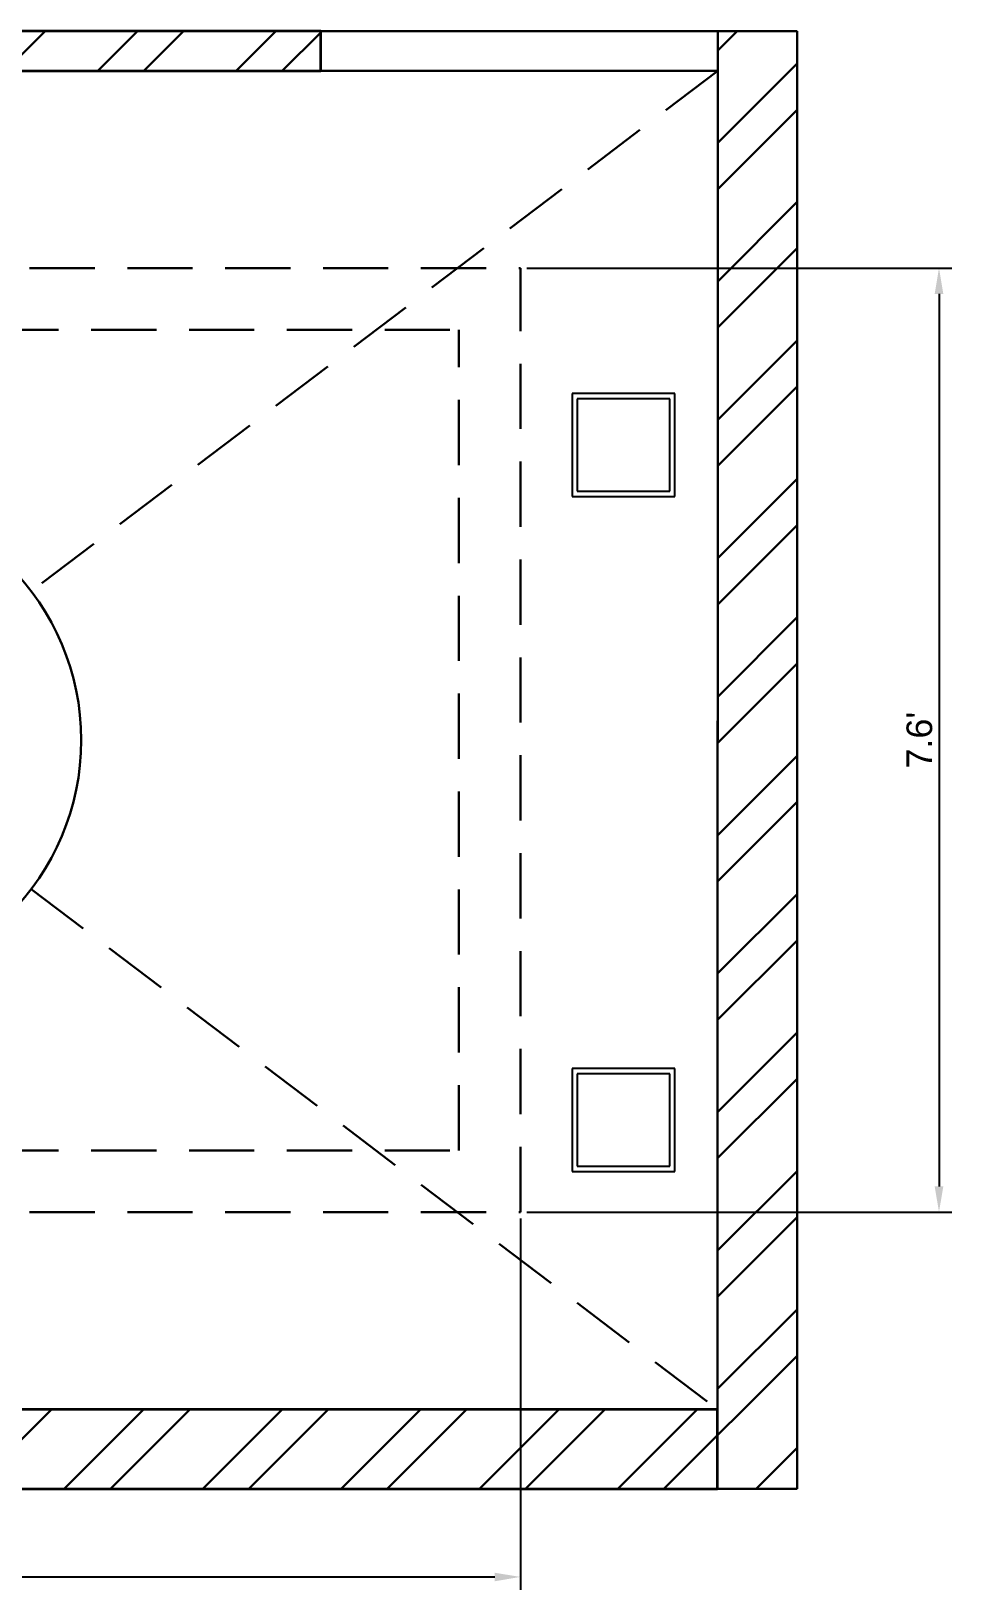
# Model space of a CAD drawing. Header units: millimetres. Extents: x 2258 to 5600, y 711 to 2563.
# Drawn here: x 5116.3 to 5205.9, y 992.6 to 1144.2 of the extents above; entities that cross this region are included whole.
import ezdxf

# ---------------------------------------------------------------- set-up
doc = ezdxf.new("R2010")
doc.units = ezdxf.units.MM
doc.linetypes.add('DASHED2', pattern=[9.525, 6.35, -3.175])
doc.linetypes.add('HIDDEN', pattern=[9.525, 6.35, -3.175])
doc.layers.add('HAT', color=8, linetype='Continuous', lineweight=18)
doc.layers.add('PQI-A-WALL', color=30, linetype='Continuous', lineweight=50)
doc.layers.add('PDF_WALL', color=7, linetype='Continuous')
doc.styles.get("Standard").update_dxf_attribs({"font": 'arial.ttf'})
doc.dimstyles.new('ISO-25', dxfattribs={"dimtxt": 2.5, "dimasz": 2.5, "dimexe": 1.25, "dimexo": 0.625, "dimtad": 1, "dimtxsty": 'Standard', "dimcen": 2.5, "dimadec": 0, "dimazin": 0, "dimtfac": 1, "dimtmove": 0, "dimatfit": 3, "dimfxl": 1, "dimarcsym": 0})

# ---------------------------------------------------------------- blocks, each defined once
blk = doc.blocks.new('*D240')
at = {"layer": 'Defpoints', "color": 0, "transparency": 16777216}
for p in [(5030.43, 1029.35), (5163.94, 1029.35), (5163.94, 993.85)]:
    blk.add_point(p, dxfattribs=at)
at = {"layer": 'HAT', "color": 0, "linetype": 'Continuous', "lineweight": -2, "transparency": 16777216}
for p, q in [((5030.43, 1028.72), (5030.43, 992.6)), ((5163.94, 1028.72), (5163.94, 992.6)), ((5032.93, 993.85), (5161.44, 993.85))]:
    blk.add_line(p, q, dxfattribs=at)
at = {"layer": 'HAT', "color": 0, "transparency": 16777216}
for points in [[(5032.93, 994.26), (5032.93, 993.43), (5030.43, 993.85)], [(5161.44, 994.26), (5161.44, 993.43), (5163.94, 993.85)]]:
    blk.add_solid(points, dxfattribs=at)
at = {"layer": 'HAT', "color": 0, "lineweight": 30, "transparency": 16777216, "insert": (5097.19, 995.73), "char_height": 2.5, "attachment_point": 5}
blk.add_mtext("11.1'", dxfattribs=at)
blk = doc.blocks.new('*D241')
at = {"layer": 'Defpoints', "color": 0, "transparency": 16777216}
for p in [(5163.94, 1121.19), (5163.94, 1029.35), (5204.69, 1029.35)]:
    blk.add_point(p, dxfattribs=at)
at = {"layer": 'HAT', "color": 0, "linetype": 'Continuous', "lineweight": -2, "transparency": 16777216}
for p, q in [((5164.57, 1121.19), (5205.94, 1121.19)), ((5204.69, 1118.69), (5204.69, 1031.85)), ((5164.57, 1029.35), (5205.94, 1029.35))]:
    blk.add_line(p, q, dxfattribs=at)
at = {"layer": 'HAT', "color": 0, "transparency": 16777216}
for points in [[(5204.27, 1118.69), (5205.11, 1118.69), (5204.69, 1121.19)], [(5204.27, 1031.85), (5205.11, 1031.85), (5204.69, 1029.35)]]:
    blk.add_solid(points, dxfattribs=at)
at = {"layer": 'HAT', "color": 0, "lineweight": 30, "transparency": 16777216, "insert": (5202.79, 1075.27), "char_height": 2.5, "attachment_point": 5, "rotation": 90}
blk.add_mtext("7.6'", dxfattribs=at)

msp = doc.modelspace()

# ---------------------------------------------------------------- hatches: boundary and pattern name
at = {"layer": 'HAT', "lineweight": 30, "true_color": 0x000000}
h = msp.add_hatch(dxfattribs=at)
h.set_pattern_fill('ANSI32', color=18)
h.set_pattern_definition([(45, (2570.343, 554.599), (-6.735192, 6.735192), []), (45, (2574.833, 554.599), (-6.735192, 6.735192), [])])
h.paths.add_polyline_path([(5011.232, 1140.386), (5144.512, 1140.386), (5144.512, 1144.249), (5003.505, 1144.249), (5003.505, 1098.981), (5011.232, 1098.981)])
h.paths.add_polyline_path([(5011.234, 1010.148), (5034.413, 1010.148), (5034.413, 1002.422), (5003.507, 1002.422), (5003.507, 1033.327), (5006.747, 1033.327), (5006.747, 1033.576), (5007.219, 1033.576), (5007.219, 1034.824), (5007.597, 1034.824), (5007.597, 1034.662), (5007.945, 1034.662), (5007.945, 1033.692), (5007.956, 1033.576), (5008.223, 1033.576), (5008.223, 1034.67), (5008.3, 1034.67), (5008.3, 1033.704), (5007.983, 1033.704), (5007.983, 1033.327), (5011.234, 1033.327)])
h.paths.add_polyline_path([(5183.144, 1010.146), (5100.085, 1010.146), (5100.085, 1002.422), (5183.144, 1002.422)])
h.paths.add_polyline_path([(5190.872, 1144.249), (5183.146, 1144.249), (5183.144, 1010.146), (5183.144, 1002.422), (5190.872, 1002.422)])

# ---------------------------------------------------------------- linework, layer by layer
at = {"layer": 'HAT', "color": 7, "lineweight": 30}
msp.add_line((5144.512, 1144.249), (5190.872, 1144.249), dxfattribs=at)
at = {"layer": 'HAT', "color": 18, "lineweight": 30, "true_color": 0x000000}
for p, q in [((5183.144, 1010.146), (5183.146, 1144.249)), ((5190.872, 1002.422), (5190.872, 1144.249)), ((5183.146, 1140.386), (5011.232, 1140.386)), ((5144.512, 1140.386), (5183.146, 1140.386)), ((5183.144, 1010.146), (5183.146, 1140.386)), ((5011.234, 1010.148), (5183.144, 1010.146)), ((5183.144, 1010.146), (5171.144, 1010.146)), ((5190.872, 1002.422), (5003.507, 1002.422))]:
    msp.add_line(p, q, dxfattribs=at)
at = {"layer": 'HAT', "color": 242, "linetype": 'DASHED2', "lineweight": 30, "true_color": 0xcd2027}
for p, q in [((5183.146, 1140.386), (5116.318, 1089.759)), ((5116.318, 1060.773), (5183.144, 1010.146))]:
    msp.add_line(p, q, dxfattribs=at)
at = {"layer": 'HAT', "color": 30, "linetype": 'HIDDEN', "lineweight": 30, "true_color": 0xf8991e}
for p, q in [((5030.434, 1121.186), (5163.944, 1121.186)), ((5163.944, 1029.348), (5163.944, 1121.186)), ((5036.434, 1115.186), (5157.944, 1115.186)), ((5157.944, 1035.348), (5157.944, 1115.186)), ((5036.434, 1035.348), (5157.944, 1035.348)), ((5030.434, 1029.348), (5163.944, 1029.348))]:
    msp.add_line(p, q, dxfattribs=at)
at = {"layer": 'HAT', "color": 24, "lineweight": 30}
msp.add_line((5159.144, 1010.146), (5183.144, 1010.146), dxfattribs=at)
at = {"layer": 'HAT', "color": 18, "lineweight": 30, "true_color": 0x000000}
msp.add_circle((5097.188, 1075.266), 24, dxfattribs=at)
at = {"layer": 'PDF_WALL'}
for p, q in [((5168.984, 1108.98), (5168.984, 1098.98)), ((5178.984, 1108.98), (5168.984, 1108.98)), ((5178.984, 1098.98), (5178.984, 1108.98)), ((5169.484, 1108.48), (5169.484, 1099.48)), ((5178.484, 1108.48), (5169.484, 1108.48)), ((5178.484, 1099.48), (5178.484, 1108.48)), ((5168.984, 1098.98), (5178.984, 1098.98)), ((5169.484, 1099.48), (5178.484, 1099.48)), ((5168.984, 1043.306), (5168.984, 1033.306)), ((5178.984, 1043.306), (5168.984, 1043.306)), ((5169.484, 1042.806), (5169.484, 1033.806)), ((5178.484, 1042.806), (5169.484, 1042.806)), ((5178.484, 1033.806), (5178.484, 1042.806)), ((5178.984, 1033.306), (5178.984, 1043.306)), ((5168.984, 1033.306), (5178.984, 1033.306)), ((5169.484, 1033.806), (5178.484, 1033.806))]:
    msp.add_line(p, q, dxfattribs=at)
at = {"layer": 'PQI-A-WALL', "color": 0, "lineweight": 35, "ltscale": 1000}
msp.add_lwpolyline([(5011.232, 1140.386), (5144.512, 1140.386), (5144.512, 1144.249), (5003.505, 1144.249), (5003.505, 1098.981), (5011.232, 1098.981), (5011.232, 1140.386)], dxfattribs=at)
msp.add_lwpolyline([(5183.144, 1010.146), (5100.085, 1010.146), (5100.085, 1002.42), (5183.144, 1002.42)], close=True, dxfattribs=at)

# ---------------------------------------------------------------- dimensions: what is measured, and where the dimension line sits
at = {"layer": 'HAT', "color": 18, "lineweight": 30, "true_color": 0x000000}
dim = msp.add_linear_dim(base=(5204.69, 1029.348), p1=(5163.944, 1121.186), p2=(5163.944, 1029.348), angle=90, text="7.6'", dimstyle='ISO-25', dxfattribs=at)
dim.commit()
dim.dimension.update_dxf_attribs({"geometry": '*D241', "text_midpoint": (5202.789, 1075.267)})
dim = msp.add_linear_dim(base=(5163.944, 993.847), p1=(5030.434, 1029.348), p2=(5163.944, 1029.348), text="11.1'", dimstyle='ISO-25', dxfattribs=at)
dim.commit()
dim.dimension.update_dxf_attribs({"geometry": '*D240', "text_midpoint": (5097.189, 995.727)})

doc.saveas('drawing.dxf')
